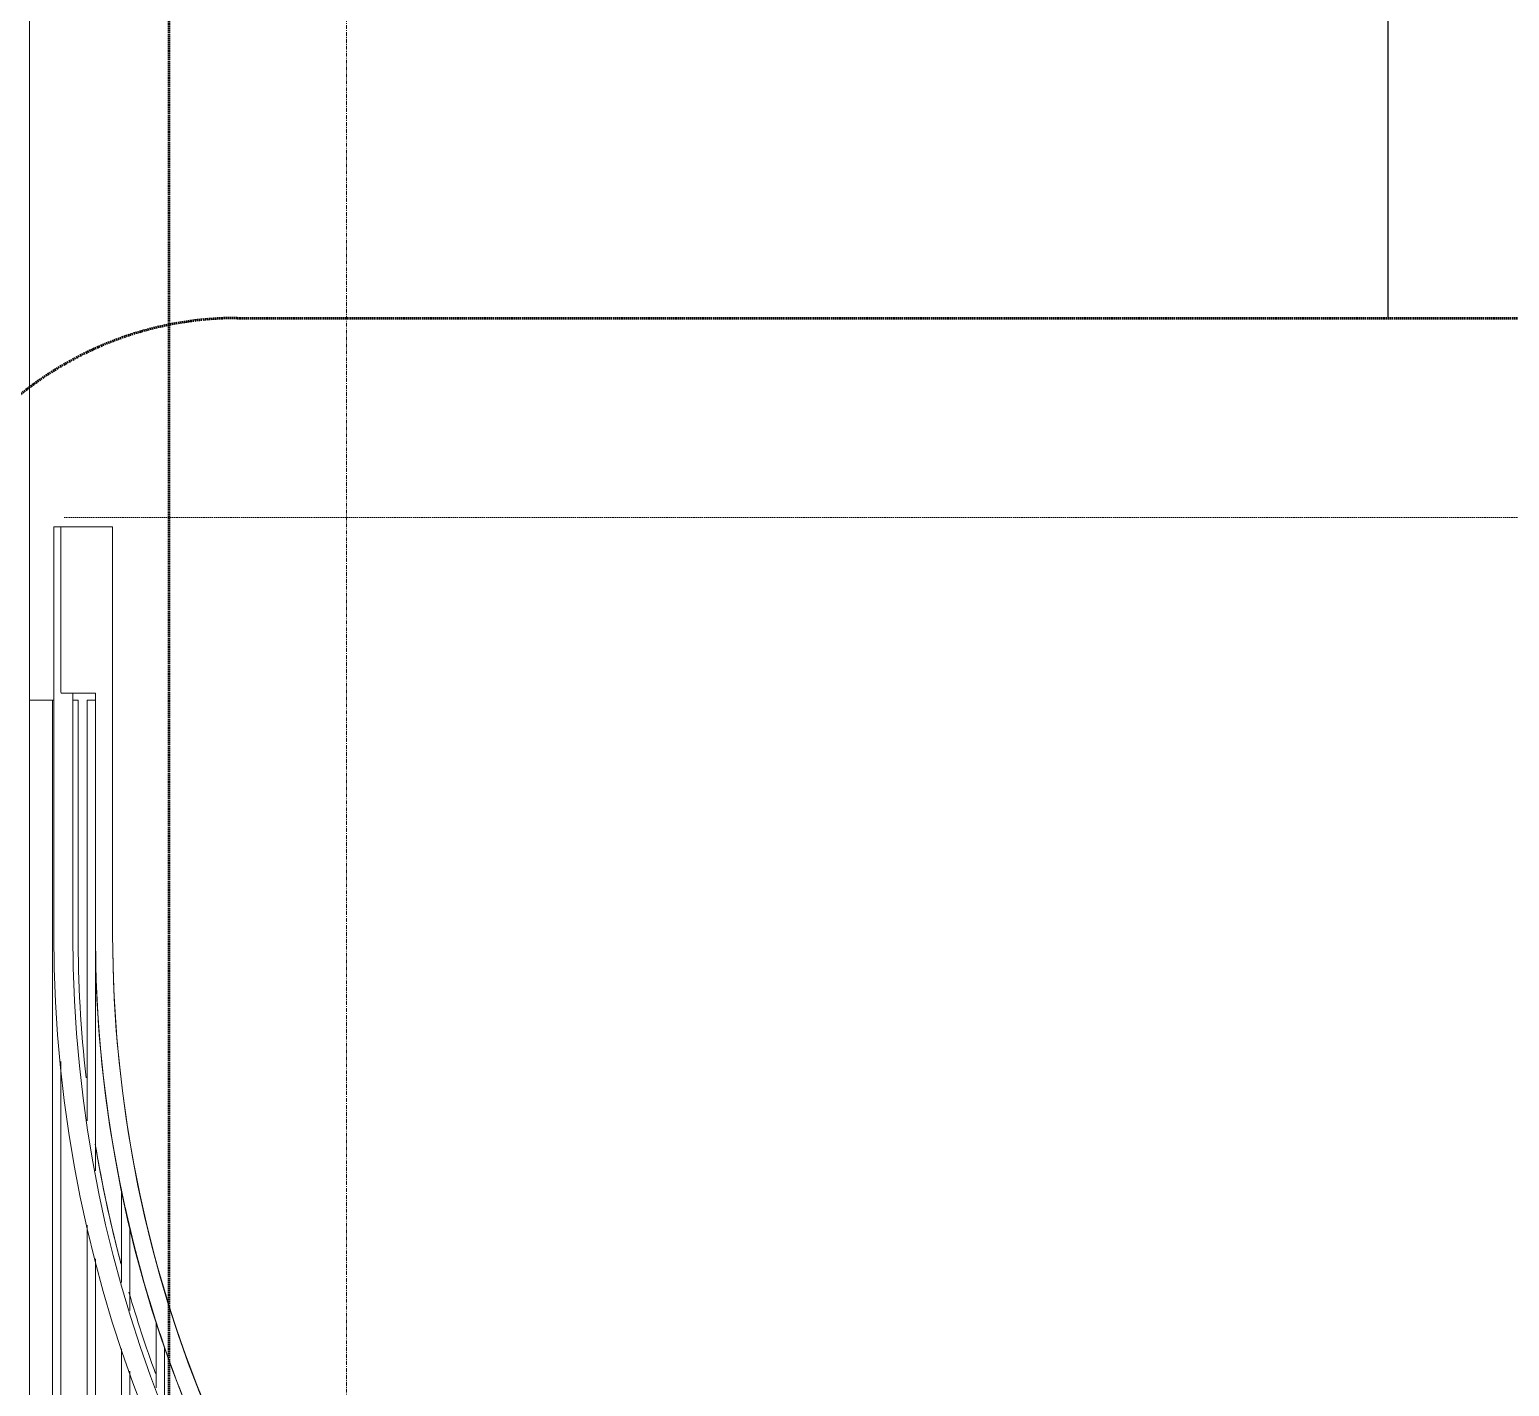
# Model space of a CAD drawing. Header units: millimetres. Extents: x -187664 to 435448, y -313239 to 299894.
# Drawn here: x 12019 to 14157, y -303560 to -301600 of the extents above; entities that cross this region are included whole.
import ezdxf

# ---------------------------------------------------------------- set-up
doc = ezdxf.new("R2010")
doc.units = ezdxf.units.MM
doc.linetypes.add('DPA_Grid _ Level 100', pattern=[10, 5.5, -1.6, 1.3, -1.6])
doc.linetypes.add('DPA_Hidden 50', pattern=[3, 2, -1])
for name, color, linetype, lineweight in [('A-DETL', 7, 'Continuous', 70), ('A-DETL-GENF', 7, 'Continuous', 35), ('A-GENM', 7, 'Continuous', 9), ('A-GLAZ-CURT', 7, 'Continuous', 9), ('S-GRID', 7, 'Continuous', 0)]:
    doc.layers.add(name, color=color, linetype=linetype, lineweight=lineweight)

# ---------------------------------------------------------------- blocks, each defined once
blk = doc.blocks.new('DPA_CP_Entrance Louver Grill Vertical Z - Louver Grill Vertical Z-18397728-2140-01 ENTRANCE 1 ELEVATION 2')
at = {"layer": 'A-GLAZ-CURT', "color": 7}
for p, q in [((-12652, 105555), (-12652, 113945.1)), ((-12652, 105555), (-12652, 113945.1)), ((-12652, 113945.1), (-12652, 105555)), ((-12652, 113945.1), (-12652, 105555))]:
    blk.add_line(p, q, dxfattribs=at)
blk = doc.blocks.new('DPA_CP_Entrance Louver Grill Vertical Z - Louver Grill Vertical Z-V437-2140-01 ENTRANCE 1 ELEVATION 2')
at = {"layer": 'A-GLAZ-CURT', "color": 7}
for p, q in [((-12652, 105550), (-12652, 113945.1)), ((-12652, 105550), (-12652, 113945.1)), ((-12652, 113945.1), (-12652, 105555)), ((-12652, 113945.1), (-12652, 105555))]:
    blk.add_line(p, q, dxfattribs=at)
blk = doc.blocks.new('DPA_CP_Entrance Louver Grill Vertical Z - Louver Grill Vertical Z-V438-2140-01 ENTRANCE 1 ELEVATION 2')
at = {"layer": 'A-GLAZ-CURT', "color": 7}
for p, q in [((-12652, 105555), (-12652, 113945.1)), ((-12652, 105555), (-12652, 113945.1)), ((-12652, 113945.1), (-12652, 105555)), ((-12652, 113945.1), (-12652, 105555))]:
    blk.add_line(p, q, dxfattribs=at)
blk = doc.blocks.new('GM_Louver Grill Vertical Z - Z Profile-18364008-2140-01 ENTRANCE 1 ELEVATION 2')
at = {"layer": 'A-GENM', "color": 7}
for p, q in [((-12652, 113945.1), (-12652, 105555)), ((-12652, 113945.1), (-12652, 105555)), ((-12652, 105555), (-12652, 113945.1))]:
    blk.add_line(p, q, dxfattribs=at)
blk = doc.blocks.new('GM_Louver Grill Vertical Z - Z Profile-V477-2140-01 ENTRANCE 1 ELEVATION 2')
at = {"layer": 'A-GENM', "color": 7}
for p, q in [((-12652, 113945.1), (-12652, 105555)), ((-12652, 113945.1), (-12652, 105555)), ((-12652, 105555), (-12652, 113945.1))]:
    blk.add_line(p, q, dxfattribs=at)
blk = doc.blocks.new('DPA_CP_Entrance Canopy Curve_Ent 2_Edge Rev B-1 - Entrance Canopy Curve_Left-15513308-2140-01 ENTRANCE 1 ELEVATION 2')
at = {"layer": 'A-GLAZ-CURT', "color": 7}
for p, q in [((-12589.7, 108746.3), (-12617, 108746.3)), ((-12617, 108746.3), (-12617, 108157.3)), ((-12617, 108496.3), (-12617, 108746.3)), ((-12617, 108746.3), (-12589.7, 108746.3)), ((-12532, 108746.3), (-12607, 108746.3)), ((-12607, 108746.3), (-12607, 108508.3)), ((-12532, 108746.3), (-12607, 108746.3)), ((-12532, 108157.3), (-12532, 108746.3)), ((-12532, 108157.3), (-12532, 108746.3)), ((-12652, 108496.3), (-12617, 108496.3)), ((-12617, 108496.3), (-12652, 108496.3)), ((-12652, 108496.3), (-12617, 108496.3)), ((-12617, 108496.3), (-12652, 108496.3)), ((-12652, 108496.3), (-12617, 108496.3)), ((-12617, 108496.3), (-12652, 108496.3)), ((-12619, 108496.3), (-12617, 108496.3)), ((-12619, 108496.3), (-12619, 106137.3)), ((-12617, 108496.3), (-12619, 108496.3)), ((-12605, 108506.3), (-12557, 108506.3)), ((-12589.7, 108506.3), (-12582, 108506.3)), ((-12589.7, 108157.3), (-12589.7, 108506.3)), ((-12589.7, 108506.3), (-12589.7, 108496.3)), ((-12589.7, 108496.3), (-12582, 108496.3)), ((-12582, 108496.3), (-12589.7, 108496.3)), ((-12589.7, 108496.3), (-12582, 108496.3)), ((-12582, 108496.3), (-12589.7, 108496.3)), ((-12589.7, 108496.3), (-12582, 108496.3)), ((-12582, 108496.3), (-12589.7, 108496.3)), ((-12557, 108506.3), (-12582, 108506.3)), ((-12582, 108496.3), (-12582, 108157.3)), ((-12582, 108157.3), (-12582, 108496.3)), ((-12582, 108496.3), (-12582, 108157.3)), ((-12582, 108157.3), (-12582, 108496.3)), ((-12582, 108496.3), (-12582, 108157.3)), ((-12582, 108157.3), (-12582, 108496.3)), ((-12569, 108496.3), (-12557, 108496.3)), ((-12569, 107950.9), (-12569, 108496.3)), ((-12569, 108496.3), (-12569, 107888.4)), ((-12557, 108496.3), (-12569, 108496.3)), ((-12557, 108506.3), (-12557, 108157.3)), ((-12557, 108506.3), (-12557, 108157.3)), ((-12557, 108496.3), (-12557, 107854.6)), ((-12557, 107816.3), (-12557, 108496.3)), ((-12607, 106137.3), (-12607, 107974)), ((-12519, 107681.7), (-12519, 107786.8)), ((-12519, 107786.8), (-12519, 107654.7)), ((-12569, 107737.7), (-12569, 106137.3)), ((-12507, 107733), (-12507, 107641.4)), ((-12507, 107614.3), (-12507, 107733)), ((-12557, 106137.3), (-12557, 107689.2)), ((-12469, 107523.9), (-12469, 107597.4)), ((-12469, 107597.4), (-12469, 107502.7)), ((-12519, 107559.3), (-12519, 106137.3)), ((-12457, 107561.5), (-12457, 107493.2)), ((-12457, 107471.9), (-12457, 107561.5)), ((-12507, 106137.3), (-12507, 107526.7))]:
    blk.add_line(p, q, dxfattribs=at)
for centre, radius, start, end in [((-12605, 108508.3), 2, 180, 270.2252), ((-10732, 108157.3), 1885, 180, 269.8599), ((-10732, 108157.3), 1857.7, 180, 269.8589), ((-10732, 108157.3), 1850, 180, 186.4116), ((-10732, 108157.3), 1850, 180, 186.4116), ((-10732, 108157.3), 1850, 180, 186.4116), ((-10732, 108157.3), 1850, 180, 186.4116), ((-10732, 108157.3), 1850, 180, 186.4116), ((-10732, 108157.3), 1850, 180, 186.4116), ((-10732, 108157.3), 1825, 180, 269.8576), ((-10732, 108157.3), 1825, 180.0044, 198.9031), ((-10732, 108157.3), 1800, 180, 270), ((-10732, 108157.3), 1800, 180, 224.9804), ((-10732, 108157.3), 1850, 189.4171, 194.2105), ((-10732, 108157.3), 1850, 189.4171, 194.905), ((-10732, 108157.3), 1850, 189.4171, 194.2105), ((-10732, 108157.3), 1850, 189.4171, 194.2105), ((-10732, 108157.3), 1850, 189.4171, 194.2105), ((-10732, 108157.3), 1850, 189.4171, 194.2105), ((-10732, 108157.3), 1825, 191.7135, 193.4435), ((-10732, 108157.3), 1825, 191.7135, 193.4435), ((-10732, 108157.3), 1850, 194.2361, 194.905), ((-10732, 108157.3), 1850, 194.2361, 194.905), ((-10732, 108157.3), 1850, 194.2361, 194.905), ((-10732, 108157.3), 1850, 194.2361, 194.905), ((-10732, 108157.3), 1850, 194.2361, 194.905), ((-10732, 108157.3), 1850, 196.2078, 200.0355), ((-10732, 108157.3), 1850, 196.2078, 200.0355), ((-10732, 108157.3), 1850, 196.2078, 200.0355), ((-10732, 108157.3), 1850, 196.2078, 200.0355), ((-10732, 108157.3), 1850, 196.2078, 200.0355), ((-10732, 108157.3), 1850, 196.2078, 200.0355), ((-10732, 108157.3), 1825, 197.8658, 199.0556), ((-10732, 108157.3), 1825, 197.8658, 199.0556), ((-10732, 108157.3), 1825, 198.9299, 213.0996)]:
    blk.add_arc(centre, radius, start, end, dxfattribs=at)
blk = doc.blocks.new('DPA_CP_Entrance Canopy Curve_Ent 2_Edge Rev B-1 - Entrance Canopy Curve_Left-V511-2140-01 ENTRANCE 1 ELEVATION 2')
at = {"layer": 'A-GLAZ-CURT', "color": 7}
for p, q in [((-12589.7, 108746.3), (-12617, 108746.3)), ((-12617, 108746.3), (-12617, 108496.3)), ((-12617, 108496.3), (-12617, 108746.3)), ((-12617, 108746.3), (-12589.7, 108746.3)), ((-12532, 108746.3), (-12607, 108746.3)), ((-12532, 108746.3), (-12607, 108746.3)), ((-12532, 108157.3), (-12532, 108746.3)), ((-12532, 108157.3), (-12532, 108746.3)), ((-12652, 108496.3), (-12617, 108496.3)), ((-12617, 108496.3), (-12652, 108496.3)), ((-12652, 108496.3), (-12617, 108496.3)), ((-12617, 108496.3), (-12652, 108496.3)), ((-12652, 108496.3), (-12617, 108496.3)), ((-12617, 108496.3), (-12652, 108496.3)), ((-12619, 108496.3), (-12617, 108496.3)), ((-12617, 108496.3), (-12619, 108496.3)), ((-12589.7, 108506.3), (-12557, 108506.3)), ((-12589.7, 108506.3), (-12582, 108506.3)), ((-12589.7, 108496.3), (-12589.7, 108506.3)), ((-12589.7, 108506.3), (-12589.7, 108496.3)), ((-12589.7, 108496.3), (-12582, 108496.3)), ((-12582, 108496.3), (-12589.7, 108496.3)), ((-12589.7, 108496.3), (-12582, 108496.3)), ((-12582, 108496.3), (-12589.7, 108496.3)), ((-12589.7, 108496.3), (-12582, 108496.3)), ((-12582, 108496.3), (-12589.7, 108496.3)), ((-12557, 108506.3), (-12582, 108506.3)), ((-12582, 108496.3), (-12582, 108157.3)), ((-12582, 108157.3), (-12582, 108496.3)), ((-12582, 108496.3), (-12582, 108157.3)), ((-12582, 108157.3), (-12582, 108496.3)), ((-12582, 108496.3), (-12582, 108157.3)), ((-12582, 108157.3), (-12582, 108496.3)), ((-12569, 108496.3), (-12557, 108496.3)), ((-12569, 107950.9), (-12569, 108496.3)), ((-12569, 108496.3), (-12569, 107950.9)), ((-12557, 108496.3), (-12569, 108496.3)), ((-12557, 108506.3), (-12557, 108157.3)), ((-12557, 108506.3), (-12557, 108157.3)), ((-12557, 108496.3), (-12557, 107854.6)), ((-12557, 107854.6), (-12557, 108496.3)), ((-12519, 107681.7), (-12519, 107786.8)), ((-12519, 107786.8), (-12519, 107681.7)), ((-12507, 107733), (-12507, 107641.4)), ((-12507, 107641.4), (-12507, 107733)), ((-12469, 107523.9), (-12469, 107597.4)), ((-12469, 107597.4), (-12469, 107523.9)), ((-12457, 107561.5), (-12457, 107493.2)), ((-12457, 107493.2), (-12457, 107561.5))]:
    blk.add_line(p, q, dxfattribs=at)
for radius, start, end in [(1850, 180, 186.4116), (1850, 180, 186.4116), (1850, 180, 186.4116), (1850, 180, 186.4116), (1850, 180, 186.4116), (1850, 180, 186.4116), (1825, 180.0044, 198.9031), (1825, 180.0044, 198.9031), (1800, 180, 224.9804), (1800, 180, 224.9804), (1850, 189.4171, 194.2105), (1850, 189.4171, 194.2105), (1850, 189.4171, 194.2105), (1850, 189.4171, 194.2105), (1850, 189.4171, 194.2105), (1850, 189.4171, 194.2105), (1825, 191.7135, 193.4435), (1825, 191.7135, 193.4435), (1850, 194.2361, 194.905), (1850, 194.2361, 194.905), (1850, 194.2361, 194.905), (1850, 194.2361, 194.905), (1850, 194.2361, 194.905), (1850, 194.2361, 194.905), (1850, 196.2078, 200.0355), (1850, 196.2078, 200.0355), (1850, 196.2078, 200.0355), (1850, 196.2078, 200.0355), (1850, 196.2078, 200.0355), (1850, 196.2078, 200.0355), (1825, 197.8658, 199.0556), (1825, 197.8658, 199.0556), (1825, 198.9299, 213.0996), (1825, 198.9299, 213.0996)]:
    blk.add_arc((-10732, 108157.3), radius, start, end, dxfattribs=at)
blk = doc.blocks.new('DPA_AN_Callout - DPA_AN_Callout-15497441-2140-01 ENTRANCE 1 ELEVATION 2')
at = {"layer": 'A-DETL-GENF', "color": 7, "linetype": 'DPA_Hidden 50', "lineweight": 50}
blk.add_line((-12450.9, 113739.9), (-12450.9, 105382.9), dxfattribs=at)
blk = doc.blocks.new('DPA_AN_Callout - DPA_AN_Callout-15497909-2140-01 ENTRANCE 1 ELEVATION 2')
at = {"layer": 'A-DETL-GENF', "color": 7, "lineweight": 25}
blk.add_line((-10689.1, 109048.1), (-10689.1, 110693.9), dxfattribs=at)
at = {"layer": 'A-DETL-GENF', "color": 7, "linetype": 'DPA_Hidden 50', "lineweight": 50}
blk.add_line((-12352, 109048.1), (-9248.2, 109048.1), dxfattribs=at)
blk.add_arc((-12352, 108548.1), 500, 90, 180, dxfattribs=at)

msp = doc.modelspace()

# ---------------------------------------------------------------- linework, layer by layer
at = {"layer": 'A-DETL', "color": 7, "linetype": 'DPA_Hidden 50', "lineweight": 9}
msp.add_line((12069.152, -302304.71), (20189.152, -302304.71), dxfattribs=at)
at = {"layer": 'S-GRID', "color": 7, "linetype": 'DPA_Grid _ Level 100'}
msp.add_line((12477.152, -312338.902), (12477.152, -291368.665), dxfattribs=at)

# ---------------------------------------------------------------- block references
at = {"layer": 'A-DETL-GENF', "color": 7}
for name in ['DPA_AN_Callout - DPA_AN_Callout-15497441-2140-01 ENTRANCE 1 ELEVATION 2', 'DPA_AN_Callout - DPA_AN_Callout-15497909-2140-01 ENTRANCE 1 ELEVATION 2']:
    msp.add_blockref(name, (24671.173, -411064.71), dxfattribs=at)
at = {"layer": 'A-GENM', "color": 7}
for name in ['GM_Louver Grill Vertical Z - Z Profile-18364008-2140-01 ENTRANCE 1 ELEVATION 2', 'GM_Louver Grill Vertical Z - Z Profile-18364008-2140-01 ENTRANCE 1 ELEVATION 2', 'GM_Louver Grill Vertical Z - Z Profile-18364008-2140-01 ENTRANCE 1 ELEVATION 2', 'GM_Louver Grill Vertical Z - Z Profile-18364008-2140-01 ENTRANCE 1 ELEVATION 2', 'GM_Louver Grill Vertical Z - Z Profile-18364008-2140-01 ENTRANCE 1 ELEVATION 2', 'GM_Louver Grill Vertical Z - Z Profile-18364008-2140-01 ENTRANCE 1 ELEVATION 2', 'GM_Louver Grill Vertical Z - Z Profile-18364008-2140-01 ENTRANCE 1 ELEVATION 2', 'GM_Louver Grill Vertical Z - Z Profile-18364008-2140-01 ENTRANCE 1 ELEVATION 2', 'GM_Louver Grill Vertical Z - Z Profile-18364008-2140-01 ENTRANCE 1 ELEVATION 2', 'GM_Louver Grill Vertical Z - Z Profile-18364008-2140-01 ENTRANCE 1 ELEVATION 2', 'GM_Louver Grill Vertical Z - Z Profile-18364008-2140-01 ENTRANCE 1 ELEVATION 2', 'GM_Louver Grill Vertical Z - Z Profile-18364008-2140-01 ENTRANCE 1 ELEVATION 2', 'GM_Louver Grill Vertical Z - Z Profile-18364008-2140-01 ENTRANCE 1 ELEVATION 2', 'GM_Louver Grill Vertical Z - Z Profile-18364008-2140-01 ENTRANCE 1 ELEVATION 2', 'GM_Louver Grill Vertical Z - Z Profile-18364008-2140-01 ENTRANCE 1 ELEVATION 2', 'GM_Louver Grill Vertical Z - Z Profile-18364008-2140-01 ENTRANCE 1 ELEVATION 2', 'GM_Louver Grill Vertical Z - Z Profile-18364008-2140-01 ENTRANCE 1 ELEVATION 2', 'GM_Louver Grill Vertical Z - Z Profile-18364008-2140-01 ENTRANCE 1 ELEVATION 2', 'GM_Louver Grill Vertical Z - Z Profile-V477-2140-01 ENTRANCE 1 ELEVATION 2', 'GM_Louver Grill Vertical Z - Z Profile-V477-2140-01 ENTRANCE 1 ELEVATION 2', 'GM_Louver Grill Vertical Z - Z Profile-V477-2140-01 ENTRANCE 1 ELEVATION 2', 'GM_Louver Grill Vertical Z - Z Profile-V477-2140-01 ENTRANCE 1 ELEVATION 2', 'GM_Louver Grill Vertical Z - Z Profile-V477-2140-01 ENTRANCE 1 ELEVATION 2', 'GM_Louver Grill Vertical Z - Z Profile-V477-2140-01 ENTRANCE 1 ELEVATION 2', 'GM_Louver Grill Vertical Z - Z Profile-V477-2140-01 ENTRANCE 1 ELEVATION 2', 'GM_Louver Grill Vertical Z - Z Profile-V477-2140-01 ENTRANCE 1 ELEVATION 2', 'GM_Louver Grill Vertical Z - Z Profile-V477-2140-01 ENTRANCE 1 ELEVATION 2', 'GM_Louver Grill Vertical Z - Z Profile-V477-2140-01 ENTRANCE 1 ELEVATION 2', 'GM_Louver Grill Vertical Z - Z Profile-V477-2140-01 ENTRANCE 1 ELEVATION 2', 'GM_Louver Grill Vertical Z - Z Profile-V477-2140-01 ENTRANCE 1 ELEVATION 2', 'GM_Louver Grill Vertical Z - Z Profile-V477-2140-01 ENTRANCE 1 ELEVATION 2', 'GM_Louver Grill Vertical Z - Z Profile-V477-2140-01 ENTRANCE 1 ELEVATION 2', 'GM_Louver Grill Vertical Z - Z Profile-V477-2140-01 ENTRANCE 1 ELEVATION 2', 'GM_Louver Grill Vertical Z - Z Profile-V477-2140-01 ENTRANCE 1 ELEVATION 2', 'GM_Louver Grill Vertical Z - Z Profile-V477-2140-01 ENTRANCE 1 ELEVATION 2', 'GM_Louver Grill Vertical Z - Z Profile-18364008-2140-01 ENTRANCE 1 ELEVATION 2', 'GM_Louver Grill Vertical Z - Z Profile-18364008-2140-01 ENTRANCE 1 ELEVATION 2', 'GM_Louver Grill Vertical Z - Z Profile-18364008-2140-01 ENTRANCE 1 ELEVATION 2', 'GM_Louver Grill Vertical Z - Z Profile-18364008-2140-01 ENTRANCE 1 ELEVATION 2', 'GM_Louver Grill Vertical Z - Z Profile-18364008-2140-01 ENTRANCE 1 ELEVATION 2', 'GM_Louver Grill Vertical Z - Z Profile-18364008-2140-01 ENTRANCE 1 ELEVATION 2', 'GM_Louver Grill Vertical Z - Z Profile-18364008-2140-01 ENTRANCE 1 ELEVATION 2', 'GM_Louver Grill Vertical Z - Z Profile-18364008-2140-01 ENTRANCE 1 ELEVATION 2', 'GM_Louver Grill Vertical Z - Z Profile-18364008-2140-01 ENTRANCE 1 ELEVATION 2', 'GM_Louver Grill Vertical Z - Z Profile-18364008-2140-01 ENTRANCE 1 ELEVATION 2', 'GM_Louver Grill Vertical Z - Z Profile-18364008-2140-01 ENTRANCE 1 ELEVATION 2', 'GM_Louver Grill Vertical Z - Z Profile-18364008-2140-01 ENTRANCE 1 ELEVATION 2', 'GM_Louver Grill Vertical Z - Z Profile-18364008-2140-01 ENTRANCE 1 ELEVATION 2', 'GM_Louver Grill Vertical Z - Z Profile-18364008-2140-01 ENTRANCE 1 ELEVATION 2', 'GM_Louver Grill Vertical Z - Z Profile-18364008-2140-01 ENTRANCE 1 ELEVATION 2', 'GM_Louver Grill Vertical Z - Z Profile-18364008-2140-01 ENTRANCE 1 ELEVATION 2', 'GM_Louver Grill Vertical Z - Z Profile-18364008-2140-01 ENTRANCE 1 ELEVATION 2', 'GM_Louver Grill Vertical Z - Z Profile-18364008-2140-01 ENTRANCE 1 ELEVATION 2']:
    msp.add_blockref(name, (24671.173, -411064.71), dxfattribs=at)
at = {"layer": 'A-GLAZ-CURT', "color": 7}
for name in ['DPA_CP_Entrance Louver Grill Vertical Z - Louver Grill Vertical Z-18397728-2140-01 ENTRANCE 1 ELEVATION 2', 'DPA_CP_Entrance Louver Grill Vertical Z - Louver Grill Vertical Z-V437-2140-01 ENTRANCE 1 ELEVATION 2', 'DPA_CP_Entrance Louver Grill Vertical Z - Louver Grill Vertical Z-V438-2140-01 ENTRANCE 1 ELEVATION 2', 'DPA_CP_Entrance Canopy Curve_Ent 2_Edge Rev B-1 - Entrance Canopy Curve_Left-15513308-2140-01 ENTRANCE 1 ELEVATION 2', 'DPA_CP_Entrance Canopy Curve_Ent 2_Edge Rev B-1 - Entrance Canopy Curve_Left-V511-2140-01 ENTRANCE 1 ELEVATION 2', 'DPA_CP_Entrance Canopy Curve_Ent 2_Edge Rev B-1 - Entrance Canopy Curve_Left-V511-2140-01 ENTRANCE 1 ELEVATION 2', 'DPA_CP_Entrance Canopy Curve_Ent 2_Edge Rev B-1 - Entrance Canopy Curve_Left-V511-2140-01 ENTRANCE 1 ELEVATION 2', 'DPA_CP_Entrance Canopy Curve_Ent 2_Edge Rev B-1 - Entrance Canopy Curve_Left-V511-2140-01 ENTRANCE 1 ELEVATION 2', 'DPA_CP_Entrance Canopy Curve_Ent 2_Edge Rev B-1 - Entrance Canopy Curve_Left-V511-2140-01 ENTRANCE 1 ELEVATION 2', 'DPA_CP_Entrance Canopy Curve_Ent 2_Edge Rev B-1 - Entrance Canopy Curve_Left-V511-2140-01 ENTRANCE 1 ELEVATION 2', 'DPA_CP_Entrance Canopy Curve_Ent 2_Edge Rev B-1 - Entrance Canopy Curve_Left-V511-2140-01 ENTRANCE 1 ELEVATION 2', 'DPA_CP_Entrance Canopy Curve_Ent 2_Edge Rev B-1 - Entrance Canopy Curve_Left-V511-2140-01 ENTRANCE 1 ELEVATION 2', 'DPA_CP_Entrance Canopy Curve_Ent 2_Edge Rev B-1 - Entrance Canopy Curve_Left-V511-2140-01 ENTRANCE 1 ELEVATION 2']:
    msp.add_blockref(name, (24671.173, -411064.71), dxfattribs=at)

doc.saveas('drawing.dxf')
